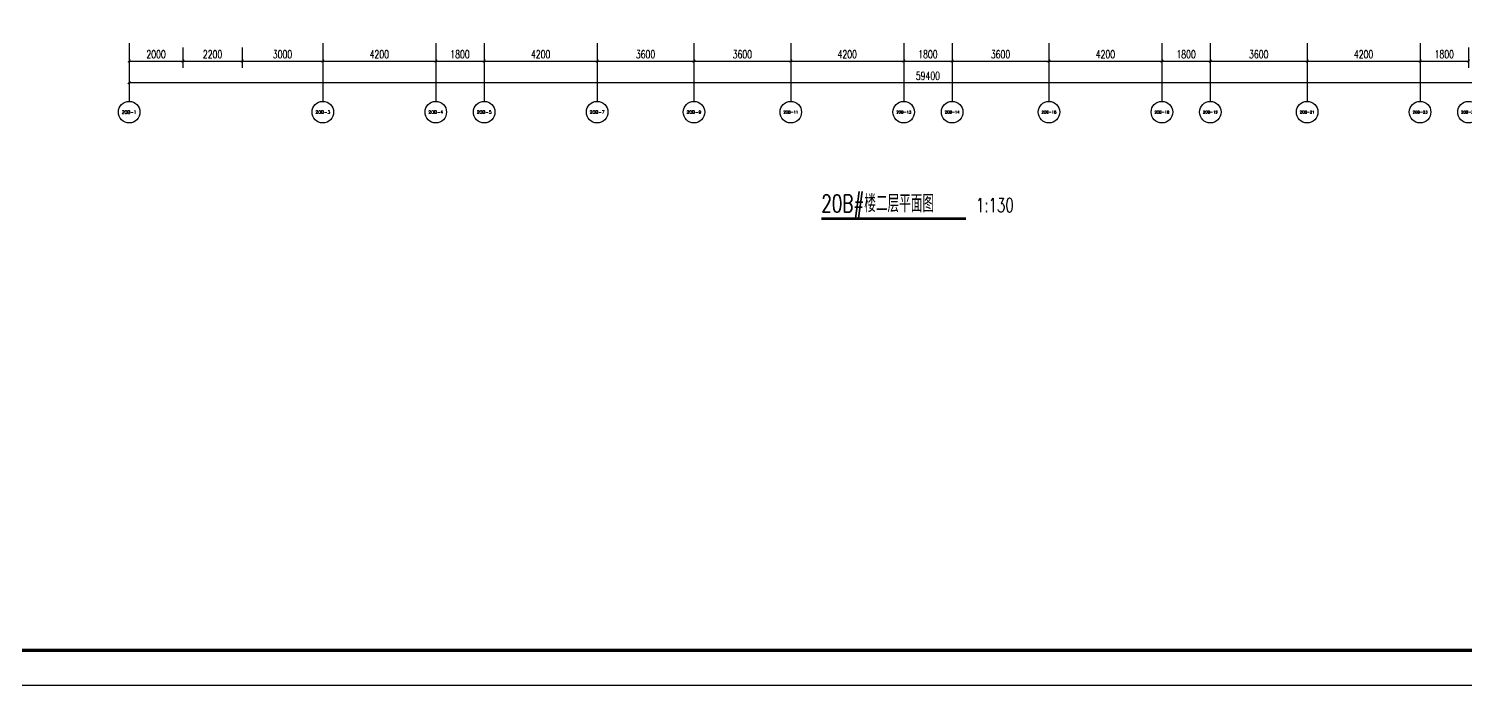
# Model space of a CAD drawing. Extents: x 296441 to 853063, y 459050 to 1117990.
# Drawn here: x 604963 to 658378, y 613490 to 637895 of the extents above; entities that cross this region are included whole.
import ezdxf
from ezdxf.enums import TextEntityAlignment as Align

# ---------------------------------------------------------------- set-up
doc = ezdxf.new("R2010")
doc.units = 0
doc.header["$LTSCALE"] = 1000
for name, color, linetype in [('AXIS', 3, 'Continuous'), ('AXIS_TEXT', 7, 'Continuous'), ('G-GRID-IDEN', 4, 'Continuous'), ('G-GRID-TEXT', 33, 'Continuous'), ('PUB_DIM', 3, 'Continuous'), ('ZT1_Dim---符号---PM、LM、DY、JD', 3, 'Continuous'), ('ZT1_通用--图框---PM、LM、DY、JD', 150, 'Continuous')]:
    doc.layers.add(name, color=color, linetype=linetype)
doc.styles.add('_TCH_AXIS', font='COMPLEX', dxfattribs={"bigfont": 'GBCBIG'})
doc.styles.add('_TCH_DIM_T3', font='SIMPLEX', dxfattribs={"width": 0.705882, "bigfont": 'GBCBIG'})
doc.styles.add('GOA_04_COMPLEX_1.00', font='complex.shx')
doc.styles.add('ZT_图框1', font='ROMANS', dxfattribs={"width": 0.8, "bigfont": 'CHINESE'})
doc.styles.add('卓越符号', font='ROMANS.shx', dxfattribs={"width": 0.7, "bigfont": 'CHINESE.shx'})
doc.dimstyles.new('_TCH_ARCH&&100', dxfattribs={"dimtxt": 297.5, "dimasz": 100, "dimexe": 250, "dimexo": 300, "dimgap": 100, "dimtad": 1, "dimdec": 0, "dimzin": 0, "dimdsep": 46, "dimtxsty": '_TCH_DIM_T3', "dimblk": 'ARCHTICK', "dimcen": 0.09, "dimclrt": 7, "dimazin": 2, "dimtfac": 1, "dimtdec": 0, "dimtix": 1, "dimtmove": 2, "dimatfit": 3, "dimfxl": 0, "dimtolj": 1, "dimtzin": 0, "dimarcsym": 0})

# ---------------------------------------------------------------- blocks, each defined once
blk = doc.blocks.new('_AXISO')
at = {"layer": 'G-GRID-IDEN'}
blk.add_circle((0, 0), 0.5, dxfattribs=at)
at = {"layer": 'G-GRID-TEXT', "style": 'GOA_04_COMPLEX_1.00', "width": 1.041667}
blk.add_attdef('A', text='', height=0.56, dxfattribs=at).set_placement((-0.25, -0.28), (0.25, -0.28), align=Align.FIT)
blk = doc.blocks.new('_ArchTick')
at = {"color": 0, "linetype": 'ByBlock', "const_width": 0.4}
blk.add_lwpolyline([(-0.5, -0.5), (0.5, 0.5)], dxfattribs=at)
blk = doc.blocks.new('*D319')
at = {"layer": 'Defpoints', "color": 0, "transparency": 16777216}
for p in [(608698, 637495), (668098, 637495), (668098, 635895)]:
    blk.add_point(p, dxfattribs=at)
at = {"layer": 'PUB_DIM', "color": 0, "lineweight": -2, "transparency": 16777216}
for p, q in [((608698, 637195), (608698, 635645)), ((668098, 637195), (668098, 635645)), ((608698, 635895), (668098, 635895))]:
    blk.add_line(p, q, dxfattribs=at)
at = {"layer": 'PUB_DIM', "color": 0, "lineweight": -2, "transparency": 16777216, "xscale": 100, "yscale": 100, "zscale": 100, "rotation": 180}
blk.add_blockref('_ArchTick', (608698, 635895), dxfattribs=at)
at = {"layer": 'PUB_DIM', "color": 0, "lineweight": -2, "transparency": 16777216, "xscale": 100, "yscale": 100, "zscale": 100}
blk.add_blockref('_ArchTick', (668098, 635895), dxfattribs=at)
at = {"layer": 'PUB_DIM', "color": 7, "transparency": 16777216, "insert": (638398, 636144), "char_height": 297.5, "attachment_point": 5, "style": '_TCH_DIM_T3'}
blk.add_mtext('\\A1;59400', dxfattribs=at)
blk = doc.blocks.new('*D320')
at = {"layer": 'Defpoints', "color": 0, "transparency": 16777216}
for p in [(608698, 637495), (610698, 637495, 0), (610698, 636695)]:
    blk.add_point(p, dxfattribs=at)
at = {"layer": 'PUB_DIM', "color": 0, "lineweight": -2, "transparency": 16777216}
for p, q in [((608698, 637195), (608698, 636445)), ((610698, 637195), (610698, 636445)), ((608698, 636695), (610698, 636695))]:
    blk.add_line(p, q, dxfattribs=at)
at = {"layer": 'PUB_DIM', "color": 0, "lineweight": -2, "transparency": 16777216, "xscale": 100, "yscale": 100, "zscale": 100, "rotation": 180}
blk.add_blockref('_ArchTick', (608698, 636695), dxfattribs=at)
at = {"layer": 'PUB_DIM', "color": 0, "lineweight": -2, "transparency": 16777216, "xscale": 100, "yscale": 100, "zscale": 100}
blk.add_blockref('_ArchTick', (610698, 636695), dxfattribs=at)
at = {"layer": 'PUB_DIM', "color": 7, "transparency": 16777216, "insert": (609698, 636944), "char_height": 297.5, "attachment_point": 5, "style": '_TCH_DIM_T3'}
blk.add_mtext('\\A1;2000', dxfattribs=at)
blk = doc.blocks.new('*D321')
at = {"layer": 'Defpoints', "color": 0, "transparency": 16777216}
for p in [(615898, 637495), (620098, 637495), (620098, 636695)]:
    blk.add_point(p, dxfattribs=at)
at = {"layer": 'PUB_DIM', "color": 0, "lineweight": -2, "transparency": 16777216}
for p, q in [((615898, 637195), (615898, 636445)), ((620098, 637195), (620098, 636445)), ((615898, 636695), (620098, 636695))]:
    blk.add_line(p, q, dxfattribs=at)
at = {"layer": 'PUB_DIM', "color": 0, "lineweight": -2, "transparency": 16777216, "xscale": 100, "yscale": 100, "zscale": 100, "rotation": 180}
blk.add_blockref('_ArchTick', (615898, 636695), dxfattribs=at)
at = {"layer": 'PUB_DIM', "color": 0, "lineweight": -2, "transparency": 16777216, "xscale": 100, "yscale": 100, "zscale": 100}
blk.add_blockref('_ArchTick', (620098, 636695), dxfattribs=at)
at = {"layer": 'PUB_DIM', "color": 7, "transparency": 16777216, "insert": (617998, 636944), "char_height": 297.5, "attachment_point": 5, "style": '_TCH_DIM_T3'}
blk.add_mtext('\\A1;4200', dxfattribs=at)
blk = doc.blocks.new('*D322')
at = {"layer": 'Defpoints', "color": 0, "transparency": 16777216}
for p in [(620098, 637495), (621898, 637495), (621898, 636695)]:
    blk.add_point(p, dxfattribs=at)
at = {"layer": 'PUB_DIM', "color": 0, "lineweight": -2, "transparency": 16777216}
for p, q in [((620098, 637195), (620098, 636445)), ((621898, 637195), (621898, 636445)), ((620098, 636695), (621898, 636695))]:
    blk.add_line(p, q, dxfattribs=at)
at = {"layer": 'PUB_DIM', "color": 0, "lineweight": -2, "transparency": 16777216, "xscale": 100, "yscale": 100, "zscale": 100, "rotation": 180}
blk.add_blockref('_ArchTick', (620098, 636695), dxfattribs=at)
at = {"layer": 'PUB_DIM', "color": 0, "lineweight": -2, "transparency": 16777216, "xscale": 100, "yscale": 100, "zscale": 100}
blk.add_blockref('_ArchTick', (621898, 636695), dxfattribs=at)
at = {"layer": 'PUB_DIM', "color": 7, "transparency": 16777216, "insert": (620998, 636944), "char_height": 297.5, "attachment_point": 5, "style": '_TCH_DIM_T3'}
blk.add_mtext('\\A1;1800', dxfattribs=at)
blk = doc.blocks.new('*D323')
at = {"layer": 'Defpoints', "color": 0, "transparency": 16777216}
for p in [(621898, 637495), (626098, 637495), (626098, 636695)]:
    blk.add_point(p, dxfattribs=at)
at = {"layer": 'PUB_DIM', "color": 0, "lineweight": -2, "transparency": 16777216}
for p, q in [((621898, 637195), (621898, 636445)), ((626098, 637195), (626098, 636445)), ((621898, 636695), (626098, 636695))]:
    blk.add_line(p, q, dxfattribs=at)
at = {"layer": 'PUB_DIM', "color": 0, "lineweight": -2, "transparency": 16777216, "xscale": 100, "yscale": 100, "zscale": 100, "rotation": 180}
blk.add_blockref('_ArchTick', (621898, 636695), dxfattribs=at)
at = {"layer": 'PUB_DIM', "color": 0, "lineweight": -2, "transparency": 16777216, "xscale": 100, "yscale": 100, "zscale": 100}
blk.add_blockref('_ArchTick', (626098, 636695), dxfattribs=at)
at = {"layer": 'PUB_DIM', "color": 7, "transparency": 16777216, "insert": (623998, 636944), "char_height": 297.5, "attachment_point": 5, "style": '_TCH_DIM_T3'}
blk.add_mtext('\\A1;4200', dxfattribs=at)
blk = doc.blocks.new('*D324')
at = {"layer": 'Defpoints', "color": 0, "transparency": 16777216}
for p in [(626098, 637495), (629698, 637495), (629698, 636695)]:
    blk.add_point(p, dxfattribs=at)
at = {"layer": 'PUB_DIM', "color": 0, "lineweight": -2, "transparency": 16777216}
for p, q in [((626098, 637195), (626098, 636445)), ((629698, 637195), (629698, 636445)), ((626098, 636695), (629698, 636695))]:
    blk.add_line(p, q, dxfattribs=at)
at = {"layer": 'PUB_DIM', "color": 0, "lineweight": -2, "transparency": 16777216, "xscale": 100, "yscale": 100, "zscale": 100, "rotation": 180}
blk.add_blockref('_ArchTick', (626098, 636695), dxfattribs=at)
at = {"layer": 'PUB_DIM', "color": 0, "lineweight": -2, "transparency": 16777216, "xscale": 100, "yscale": 100, "zscale": 100}
blk.add_blockref('_ArchTick', (629698, 636695), dxfattribs=at)
at = {"layer": 'PUB_DIM', "color": 7, "transparency": 16777216, "insert": (627898, 636944), "char_height": 297.5, "attachment_point": 5, "style": '_TCH_DIM_T3'}
blk.add_mtext('\\A1;3600', dxfattribs=at)
blk = doc.blocks.new('*D325')
at = {"layer": 'Defpoints', "color": 0, "transparency": 16777216}
for p in [(629698, 637495), (633298, 637495), (633298, 636695)]:
    blk.add_point(p, dxfattribs=at)
at = {"layer": 'PUB_DIM', "color": 0, "lineweight": -2, "transparency": 16777216}
for p, q in [((629698, 637195), (629698, 636445)), ((633298, 637195), (633298, 636445)), ((629698, 636695), (633298, 636695))]:
    blk.add_line(p, q, dxfattribs=at)
at = {"layer": 'PUB_DIM', "color": 0, "lineweight": -2, "transparency": 16777216, "xscale": 100, "yscale": 100, "zscale": 100, "rotation": 180}
blk.add_blockref('_ArchTick', (629698, 636695), dxfattribs=at)
at = {"layer": 'PUB_DIM', "color": 0, "lineweight": -2, "transparency": 16777216, "xscale": 100, "yscale": 100, "zscale": 100}
blk.add_blockref('_ArchTick', (633298, 636695), dxfattribs=at)
at = {"layer": 'PUB_DIM', "color": 7, "transparency": 16777216, "insert": (631498, 636944), "char_height": 297.5, "attachment_point": 5, "style": '_TCH_DIM_T3'}
blk.add_mtext('\\A1;3600', dxfattribs=at)
blk = doc.blocks.new('*D326')
at = {"layer": 'Defpoints', "color": 0, "transparency": 16777216}
for p in [(633298, 637495), (637498, 637495), (637498, 636695)]:
    blk.add_point(p, dxfattribs=at)
at = {"layer": 'PUB_DIM', "color": 0, "lineweight": -2, "transparency": 16777216}
for p, q in [((633298, 637195), (633298, 636445)), ((637498, 637195), (637498, 636445)), ((633298, 636695), (637498, 636695))]:
    blk.add_line(p, q, dxfattribs=at)
at = {"layer": 'PUB_DIM', "color": 0, "lineweight": -2, "transparency": 16777216, "xscale": 100, "yscale": 100, "zscale": 100, "rotation": 180}
blk.add_blockref('_ArchTick', (633298, 636695), dxfattribs=at)
at = {"layer": 'PUB_DIM', "color": 0, "lineweight": -2, "transparency": 16777216, "xscale": 100, "yscale": 100, "zscale": 100}
blk.add_blockref('_ArchTick', (637498, 636695), dxfattribs=at)
at = {"layer": 'PUB_DIM', "color": 7, "transparency": 16777216, "insert": (635398, 636944), "char_height": 297.5, "attachment_point": 5, "style": '_TCH_DIM_T3'}
blk.add_mtext('\\A1;4200', dxfattribs=at)
blk = doc.blocks.new('*D327')
at = {"layer": 'Defpoints', "color": 0, "transparency": 16777216}
for p in [(637498, 637495), (639298, 637495), (639298, 636695)]:
    blk.add_point(p, dxfattribs=at)
at = {"layer": 'PUB_DIM', "color": 0, "lineweight": -2, "transparency": 16777216}
for p, q in [((637498, 637195), (637498, 636445)), ((639298, 637195), (639298, 636445)), ((637498, 636695), (639298, 636695))]:
    blk.add_line(p, q, dxfattribs=at)
at = {"layer": 'PUB_DIM', "color": 0, "lineweight": -2, "transparency": 16777216, "xscale": 100, "yscale": 100, "zscale": 100, "rotation": 180}
blk.add_blockref('_ArchTick', (637498, 636695), dxfattribs=at)
at = {"layer": 'PUB_DIM', "color": 0, "lineweight": -2, "transparency": 16777216, "xscale": 100, "yscale": 100, "zscale": 100}
blk.add_blockref('_ArchTick', (639298, 636695), dxfattribs=at)
at = {"layer": 'PUB_DIM', "color": 7, "transparency": 16777216, "insert": (638398, 636944), "char_height": 297.5, "attachment_point": 5, "style": '_TCH_DIM_T3'}
blk.add_mtext('\\A1;1800', dxfattribs=at)
blk = doc.blocks.new('*D328')
at = {"layer": 'Defpoints', "color": 0, "transparency": 16777216}
for p in [(639298, 637495), (642898, 637495), (642898, 636695)]:
    blk.add_point(p, dxfattribs=at)
at = {"layer": 'PUB_DIM', "color": 0, "lineweight": -2, "transparency": 16777216}
for p, q in [((639298, 637195), (639298, 636445)), ((642898, 637195), (642898, 636445)), ((639298, 636695), (642898, 636695))]:
    blk.add_line(p, q, dxfattribs=at)
at = {"layer": 'PUB_DIM', "color": 0, "lineweight": -2, "transparency": 16777216, "xscale": 100, "yscale": 100, "zscale": 100, "rotation": 180}
blk.add_blockref('_ArchTick', (639298, 636695), dxfattribs=at)
at = {"layer": 'PUB_DIM', "color": 0, "lineweight": -2, "transparency": 16777216, "xscale": 100, "yscale": 100, "zscale": 100}
blk.add_blockref('_ArchTick', (642898, 636695), dxfattribs=at)
at = {"layer": 'PUB_DIM', "color": 7, "transparency": 16777216, "insert": (641098, 636944), "char_height": 297.5, "attachment_point": 5, "style": '_TCH_DIM_T3'}
blk.add_mtext('\\A1;3600', dxfattribs=at)
blk = doc.blocks.new('*D329')
at = {"layer": 'Defpoints', "color": 0, "transparency": 16777216}
for p in [(642898, 637495), (647098, 637495), (647098, 636695)]:
    blk.add_point(p, dxfattribs=at)
at = {"layer": 'PUB_DIM', "color": 0, "lineweight": -2, "transparency": 16777216}
for p, q in [((642898, 637195), (642898, 636445)), ((647098, 637195), (647098, 636445)), ((642898, 636695), (647098, 636695))]:
    blk.add_line(p, q, dxfattribs=at)
at = {"layer": 'PUB_DIM', "color": 0, "lineweight": -2, "transparency": 16777216, "xscale": 100, "yscale": 100, "zscale": 100, "rotation": 180}
blk.add_blockref('_ArchTick', (642898, 636695), dxfattribs=at)
at = {"layer": 'PUB_DIM', "color": 0, "lineweight": -2, "transparency": 16777216, "xscale": 100, "yscale": 100, "zscale": 100}
blk.add_blockref('_ArchTick', (647098, 636695), dxfattribs=at)
at = {"layer": 'PUB_DIM', "color": 7, "transparency": 16777216, "insert": (644998, 636944), "char_height": 297.5, "attachment_point": 5, "style": '_TCH_DIM_T3'}
blk.add_mtext('\\A1;4200', dxfattribs=at)
blk = doc.blocks.new('*D330')
at = {"layer": 'Defpoints', "color": 0, "transparency": 16777216}
for p in [(647098, 637495), (648898, 637495), (648898, 636695)]:
    blk.add_point(p, dxfattribs=at)
at = {"layer": 'PUB_DIM', "color": 0, "lineweight": -2, "transparency": 16777216}
for p, q in [((647098, 637195), (647098, 636445)), ((648898, 637195), (648898, 636445)), ((647098, 636695), (648898, 636695))]:
    blk.add_line(p, q, dxfattribs=at)
at = {"layer": 'PUB_DIM', "color": 0, "lineweight": -2, "transparency": 16777216, "xscale": 100, "yscale": 100, "zscale": 100, "rotation": 180}
blk.add_blockref('_ArchTick', (647098, 636695), dxfattribs=at)
at = {"layer": 'PUB_DIM', "color": 0, "lineweight": -2, "transparency": 16777216, "xscale": 100, "yscale": 100, "zscale": 100}
blk.add_blockref('_ArchTick', (648898, 636695), dxfattribs=at)
at = {"layer": 'PUB_DIM', "color": 7, "transparency": 16777216, "insert": (647998, 636944), "char_height": 297.5, "attachment_point": 5, "style": '_TCH_DIM_T3'}
blk.add_mtext('\\A1;1800', dxfattribs=at)
blk = doc.blocks.new('*D331')
at = {"layer": 'Defpoints', "color": 0, "transparency": 16777216}
for p in [(648898, 637495), (652498, 637495), (652498, 636695)]:
    blk.add_point(p, dxfattribs=at)
at = {"layer": 'PUB_DIM', "color": 0, "lineweight": -2, "transparency": 16777216}
for p, q in [((648898, 637195), (648898, 636445)), ((652498, 637195), (652498, 636445)), ((648898, 636695), (652498, 636695))]:
    blk.add_line(p, q, dxfattribs=at)
at = {"layer": 'PUB_DIM', "color": 0, "lineweight": -2, "transparency": 16777216, "xscale": 100, "yscale": 100, "zscale": 100, "rotation": 180}
blk.add_blockref('_ArchTick', (648898, 636695), dxfattribs=at)
at = {"layer": 'PUB_DIM', "color": 0, "lineweight": -2, "transparency": 16777216, "xscale": 100, "yscale": 100, "zscale": 100}
blk.add_blockref('_ArchTick', (652498, 636695), dxfattribs=at)
at = {"layer": 'PUB_DIM', "color": 7, "transparency": 16777216, "insert": (650698, 636944), "char_height": 297.5, "attachment_point": 5, "style": '_TCH_DIM_T3'}
blk.add_mtext('\\A1;3600', dxfattribs=at)
blk = doc.blocks.new('*D332')
at = {"layer": 'Defpoints', "color": 0, "transparency": 16777216}
for p in [(652498, 637495), (656698, 637495), (656698, 636695)]:
    blk.add_point(p, dxfattribs=at)
at = {"layer": 'PUB_DIM', "color": 0, "lineweight": -2, "transparency": 16777216}
for p, q in [((652498, 637195), (652498, 636445)), ((656698, 637195), (656698, 636445)), ((652498, 636695), (656698, 636695))]:
    blk.add_line(p, q, dxfattribs=at)
at = {"layer": 'PUB_DIM', "color": 0, "lineweight": -2, "transparency": 16777216, "xscale": 100, "yscale": 100, "zscale": 100, "rotation": 180}
blk.add_blockref('_ArchTick', (652498, 636695), dxfattribs=at)
at = {"layer": 'PUB_DIM', "color": 0, "lineweight": -2, "transparency": 16777216, "xscale": 100, "yscale": 100, "zscale": 100}
blk.add_blockref('_ArchTick', (656698, 636695), dxfattribs=at)
at = {"layer": 'PUB_DIM', "color": 7, "transparency": 16777216, "insert": (654598, 636944), "char_height": 297.5, "attachment_point": 5, "style": '_TCH_DIM_T3'}
blk.add_mtext('\\A1;4200', dxfattribs=at)
blk = doc.blocks.new('*D333')
at = {"layer": 'Defpoints', "color": 0, "transparency": 16777216}
for p in [(656698, 637495), (658498, 637495), (658498, 636695)]:
    blk.add_point(p, dxfattribs=at)
at = {"layer": 'PUB_DIM', "color": 0, "lineweight": -2, "transparency": 16777216}
for p, q in [((656698, 637195), (656698, 636445)), ((658498, 637195), (658498, 636445)), ((656698, 636695), (658498, 636695))]:
    blk.add_line(p, q, dxfattribs=at)
at = {"layer": 'PUB_DIM', "color": 0, "lineweight": -2, "transparency": 16777216, "xscale": 100, "yscale": 100, "zscale": 100, "rotation": 180}
blk.add_blockref('_ArchTick', (656698, 636695), dxfattribs=at)
at = {"layer": 'PUB_DIM', "color": 0, "lineweight": -2, "transparency": 16777216, "xscale": 100, "yscale": 100, "zscale": 100}
blk.add_blockref('_ArchTick', (658498, 636695), dxfattribs=at)
at = {"layer": 'PUB_DIM', "color": 7, "transparency": 16777216, "insert": (657598, 636944), "char_height": 297.5, "attachment_point": 5, "style": '_TCH_DIM_T3'}
blk.add_mtext('\\A1;1800', dxfattribs=at)
blk = doc.blocks.new('*D424')
at = {"layer": 'Defpoints', "color": 0, "transparency": 16777216}
for p in [(610698, 637495), (612898, 637495, 0), (612898, 636695)]:
    blk.add_point(p, dxfattribs=at)
at = {"layer": 'PUB_DIM', "color": 0, "lineweight": -2, "transparency": 16777216}
for p, q in [((610698, 637195), (610698, 636445)), ((612898, 637195), (612898, 636445)), ((610698, 636695), (612898, 636695))]:
    blk.add_line(p, q, dxfattribs=at)
at = {"layer": 'PUB_DIM', "color": 0, "lineweight": -2, "transparency": 16777216, "xscale": 100, "yscale": 100, "zscale": 100, "rotation": 180}
blk.add_blockref('_ArchTick', (610698, 636695), dxfattribs=at)
at = {"layer": 'PUB_DIM', "color": 0, "lineweight": -2, "transparency": 16777216, "xscale": 100, "yscale": 100, "zscale": 100}
blk.add_blockref('_ArchTick', (612898, 636695), dxfattribs=at)
at = {"layer": 'PUB_DIM', "color": 7, "transparency": 16777216, "insert": (611798, 636944), "char_height": 297.5, "attachment_point": 5, "style": '_TCH_DIM_T3'}
blk.add_mtext('\\A1;2200', dxfattribs=at)
blk = doc.blocks.new('*D425')
at = {"layer": 'Defpoints', "color": 0, "transparency": 16777216}
for p in [(612898, 637495), (615898, 637495, 0), (615898, 636695)]:
    blk.add_point(p, dxfattribs=at)
at = {"layer": 'PUB_DIM', "color": 0, "lineweight": -2, "transparency": 16777216}
for p, q in [((612898, 637195), (612898, 636445)), ((615898, 637195), (615898, 636445)), ((612898, 636695), (615898, 636695))]:
    blk.add_line(p, q, dxfattribs=at)
at = {"layer": 'PUB_DIM', "color": 0, "lineweight": -2, "transparency": 16777216, "xscale": 100, "yscale": 100, "zscale": 100, "rotation": 180}
blk.add_blockref('_ArchTick', (612898, 636695), dxfattribs=at)
at = {"layer": 'PUB_DIM', "color": 0, "lineweight": -2, "transparency": 16777216, "xscale": 100, "yscale": 100, "zscale": 100}
blk.add_blockref('_ArchTick', (615898, 636695), dxfattribs=at)
at = {"layer": 'PUB_DIM', "color": 7, "transparency": 16777216, "insert": (614398, 636944), "char_height": 297.5, "attachment_point": 5, "style": '_TCH_DIM_T3'}
blk.add_mtext('\\A1;3000', dxfattribs=at)
blk = doc.blocks.new('*U834')
at = {"const_width": 0.7}
blk.add_lwpolyline([(0, 0), (41.44, 0)], dxfattribs=at)
at = {"color": 0, "style": '卓越符号', "width": 0.7, "flags": 8}
for tag, p, height in [('图名', (0, 1.85), 5), ('比例', (44.24, 1.85), 4)]:
    blk.add_attdef(tag, p, '', height=height, dxfattribs=at)
blk = doc.blocks.new('ZT_A1标准图框')
blk.add_lwpolyline([(0, -594), (841, -594), (841, 0), (0, 0)], close=True)
at = {"const_width": 1}
blk.add_lwpolyline([(25, -584), (831, -584), (831, -10), (25, -10)], close=True, dxfattribs=at)
at = {"color": 70, "ltscale": 0.3, "style": 'ZT_图框1', "flags": 8}
for tag, width, p in [('子项名称', 0.65, (803.53, -431.64)), ('图名', 0.8, (803.53, -450.79))]:
    blk.add_attdef(tag, text='', height=3.5, dxfattribs=dict(at, width=width)).set_placement(p, align=Align.MIDDLE)
at = {"color": 70, "style": 'ZT_图框1', "width": 0.7, "flags": 8}
for tag, p in [('比例', (823.26, -510.32)), ('版本', (823.22, -517.8)), ('图号', (809.52, -525.31))]:
    blk.add_attdef(tag, text='', height=2.8, dxfattribs=at).set_placement(p, align=Align.MIDDLE)

msp = doc.modelspace()

# ---------------------------------------------------------------- linework, layer by layer
at = {"layer": 'AXIS'}
for p, q in [((608698.5, 637355.8), (608698.5, 635194.8)), ((615898.5, 637355.8), (615898.5, 635194.8)), ((620098.5, 637355.8), (620098.5, 635194.8)), ((621898.5, 637355.8), (621898.5, 635194.8)), ((626098.5, 637355.8), (626098.5, 635194.8)), ((629698.5, 637355.8), (629698.5, 635194.8)), ((633298.5, 637355.8), (633298.5, 635194.8)), ((637498.5, 637355.8), (637498.5, 635194.8)), ((639298.5, 637355.8), (639298.5, 635194.8)), ((642898.5, 637355.8), (642898.5, 635194.8)), ((647098.5, 637355.8), (647098.5, 635194.8)), ((648898.5, 637355.8), (648898.5, 635194.8)), ((652498.5, 637355.8), (652498.5, 635194.8)), ((656698.5, 637355.8), (656698.5, 635194.8))]:
    msp.add_line(p, q, dxfattribs=at)

# ---------------------------------------------------------------- block references
ref = msp.add_blockref('_AXISO', (608698.5, 634794.8), dxfattribs=dict(at, xscale=800, yscale=800, zscale=800))
ref.add_attrib('A', '20B-1', dxfattribs={"layer": 'AXIS_TEXT', "height": 118.49, "style": '_TCH_AXIS'}).set_placement((608424.8, 634735.6), (608972.1, 634735.6), align=Align.FIT)
ref = msp.add_blockref('_AXISO', (615898.5, 634794.8), dxfattribs=dict(at, xscale=800, yscale=800, zscale=800))
ref.add_attrib('A', '20B-3', dxfattribs={"layer": 'AXIS_TEXT', "height": 112.93, "style": '_TCH_AXIS'}).set_placement((615624.2, 634738.3), (616172.7, 634738.3), align=Align.FIT)
ref = msp.add_blockref('_AXISO', (620098.5, 634794.8), dxfattribs=dict(at, xscale=800, yscale=800, zscale=800))
ref.add_attrib('A', '20B-4', dxfattribs={"layer": 'AXIS_TEXT', "height": 110.84, "style": '_TCH_AXIS'}).set_placement((619824, 634739.4), (620372.9, 634739.4), align=Align.FIT)
ref = msp.add_blockref('_AXISO', (621898.5, 634794.8), dxfattribs=dict(at, xscale=800, yscale=800, zscale=800))
ref.add_attrib('A', '20B-5', dxfattribs={"layer": 'AXIS_TEXT', "height": 112.93, "style": '_TCH_AXIS'}).set_placement((621624.2, 634738.3), (622172.7, 634738.3), align=Align.FIT)
ref = msp.add_blockref('_AXISO', (626098.5, 634794.8), dxfattribs=dict(at, xscale=800, yscale=800, zscale=800))
ref.add_attrib('A', '20B-7', dxfattribs={"layer": 'AXIS_TEXT', "height": 112.93, "style": '_TCH_AXIS'}).set_placement((625824.2, 634738.3), (626372.7, 634738.3), align=Align.FIT)
ref = msp.add_blockref('_AXISO', (629698.5, 634794.8), dxfattribs=dict(at, xscale=800, yscale=800, zscale=800))
ref.add_attrib('A', '20B-9', dxfattribs={"layer": 'AXIS_TEXT', "height": 112.93, "style": '_TCH_AXIS'}).set_placement((629424.2, 634738.3), (629972.7, 634738.3), align=Align.FIT)
ref = msp.add_blockref('_AXISO', (633298.5, 634794.8), dxfattribs=dict(at, xscale=800, yscale=800, zscale=800))
ref.add_attrib('A', '20B-11', dxfattribs={"layer": 'AXIS_TEXT', "height": 103.2, "style": '_TCH_AXIS'}).set_placement((633023.3, 634743.2), (633573.7, 634743.2), align=Align.FIT)
ref = msp.add_blockref('_AXISO', (637498.5, 634794.8), dxfattribs=dict(at, xscale=800, yscale=800, zscale=800))
ref.add_attrib('A', '20B-13', dxfattribs={"layer": 'AXIS_TEXT', "height": 98.93, "style": '_TCH_AXIS'}).set_placement((637222.9, 634745.3), (637774.1, 634745.3), align=Align.FIT)
ref = msp.add_blockref('_AXISO', (639298.5, 634794.8), dxfattribs=dict(at, xscale=800, yscale=800, zscale=800))
ref.add_attrib('A', '20B-14', dxfattribs={"layer": 'AXIS_TEXT', "height": 97.32, "style": '_TCH_AXIS'}).set_placement((639022.7, 634746.1), (639574.2, 634746.1), align=Align.FIT)
ref = msp.add_blockref('_AXISO', (642898.5, 634794.8), dxfattribs=dict(at, xscale=800, yscale=800, zscale=800))
ref.add_attrib('A', '20B-16', dxfattribs={"layer": 'AXIS_TEXT', "height": 98.93, "style": '_TCH_AXIS'}).set_placement((642622.9, 634745.3), (643174.1, 634745.3), align=Align.FIT)
ref = msp.add_blockref('_AXISO', (647098.5, 634794.8), dxfattribs=dict(at, xscale=800, yscale=800, zscale=800))
ref.add_attrib('A', '20B-18', dxfattribs={"layer": 'AXIS_TEXT', "height": 98.93, "style": '_TCH_AXIS'}).set_placement((646822.9, 634745.3), (647374.1, 634745.3), align=Align.FIT)
ref = msp.add_blockref('_AXISO', (648898.5, 634794.8), dxfattribs=dict(at, xscale=800, yscale=800, zscale=800))
ref.add_attrib('A', '20B-19', dxfattribs={"layer": 'AXIS_TEXT', "height": 98.93, "style": '_TCH_AXIS'}).set_placement((648622.9, 634745.3), (649174.1, 634745.3), align=Align.FIT)
ref = msp.add_blockref('_AXISO', (652498.5, 634794.8), dxfattribs=dict(at, xscale=800, yscale=800, zscale=800))
ref.add_attrib('A', '20B-21', dxfattribs={"layer": 'AXIS_TEXT', "height": 98.93, "style": '_TCH_AXIS'}).set_placement((652222.9, 634745.3), (652774.1, 634745.3), align=Align.FIT)
ref = msp.add_blockref('_AXISO', (656698.5, 634794.8), dxfattribs=dict(at, xscale=800, yscale=800, zscale=800))
ref.add_attrib('A', '20B-23', dxfattribs={"layer": 'AXIS_TEXT', "height": 95, "style": '_TCH_AXIS'}).set_placement((656422.5, 634747.3), (656974.4, 634747.3), align=Align.FIT)
ref = msp.add_blockref('_AXISO', (658498.5, 634794.8), dxfattribs=dict(at, xscale=800, yscale=800, zscale=800))
ref.add_attrib('A', '20B-24', dxfattribs={"layer": 'AXIS_TEXT', "height": 93.51, "style": '_TCH_AXIS'}).set_placement((658222.4, 634748.1), (658774.5, 634748.1), align=Align.FIT)
at = {"layer": 'ZT1_Dim---符号---PM、LM、DY、JD', "color": 7}
ref = msp.add_blockref('*U834', (634432.9, 630833.8), dxfattribs=dict(at, xscale=130, yscale=130, zscale=130))
ref.add_attrib('图名', '20B#楼二层平面图', (634432.9, 631073.9), dxfattribs={"layer": '0', "color": 0, "height": 650, "style": '卓越符号', "width": 0.7})
ref.add_attrib('比例', '1:130', (640184.1, 631073.9), dxfattribs={"layer": '0', "color": 0, "height": 520, "style": '卓越符号', "width": 0.7})
at = {"layer": 'ZT1_通用--图框---PM、LM、DY、JD', "ltscale": 10, "xscale": 130, "yscale": 130, "zscale": 130}
msp.add_blockref('ZT_A1标准图框', (582499.1, 690710), dxfattribs=at)

# ---------------------------------------------------------------- dimensions: what is measured, and where the dimension line sits
at = {"layer": 'PUB_DIM'}
for p1, p2, distance, picture, middle in [((608698.5, 637494.8), (668098.5, 637494.8), -1600, '*D319', (638398.5, 636143.6)), ((608698.5, 637494.8), (610698.5, 637494.8, 0), -800, '*D320', (609698.5, 636943.6)), ((610698.5, 637494.8, 0), (612898.5, 637494.8), -800, '*D424', (611798.5, 636943.6, 0)), ((612898.5, 637494.8), (615898.5, 637494.8, 0), -800, '*D425', (614398.5, 636943.6)), ((615898.5, 637494.8), (620098.5, 637494.8), -800, '*D321', (617998.5, 636943.6)), ((620098.5, 637494.8), (621898.5, 637494.8), -800, '*D322', (620998.5, 636943.6)), ((621898.5, 637494.8), (626098.5, 637494.8), -800, '*D323', (623998.5, 636943.6)), ((626098.5, 637494.8), (629698.5, 637494.8), -800, '*D324', (627898.5, 636943.6)), ((629698.5, 637494.8), (633298.5, 637494.8), -800, '*D325', (631498.5, 636943.6)), ((633298.5, 637494.8), (637498.5, 637494.8), -800, '*D326', (635398.5, 636943.6)), ((637498.5, 637494.8), (639298.5, 637494.8), -800, '*D327', (638398.5, 636943.6)), ((639298.5, 637494.8), (642898.5, 637494.8), -800, '*D328', (641098.5, 636943.6)), ((642898.5, 637494.8), (647098.5, 637494.8), -800, '*D329', (644998.5, 636943.6)), ((647098.5, 637494.8), (648898.5, 637494.8), -800, '*D330', (647998.5, 636943.6)), ((648898.5, 637494.8), (652498.5, 637494.8), -800, '*D331', (650698.5, 636943.6)), ((652498.5, 637494.8), (656698.5, 637494.8), -800, '*D332', (654598.5, 636943.6)), ((656698.5, 637494.8), (658498.5, 637494.8), -800, '*D333', (657598.5, 636943.6))]:
    dim = msp.add_aligned_dim(p1=p1, p2=p2, distance=distance, dimstyle='_TCH_ARCH&&100', dxfattribs=at)
    dim.commit()
    dim.dimension.update_dxf_attribs({"geometry": picture, "text_midpoint": middle})

doc.saveas('drawing.dxf')
